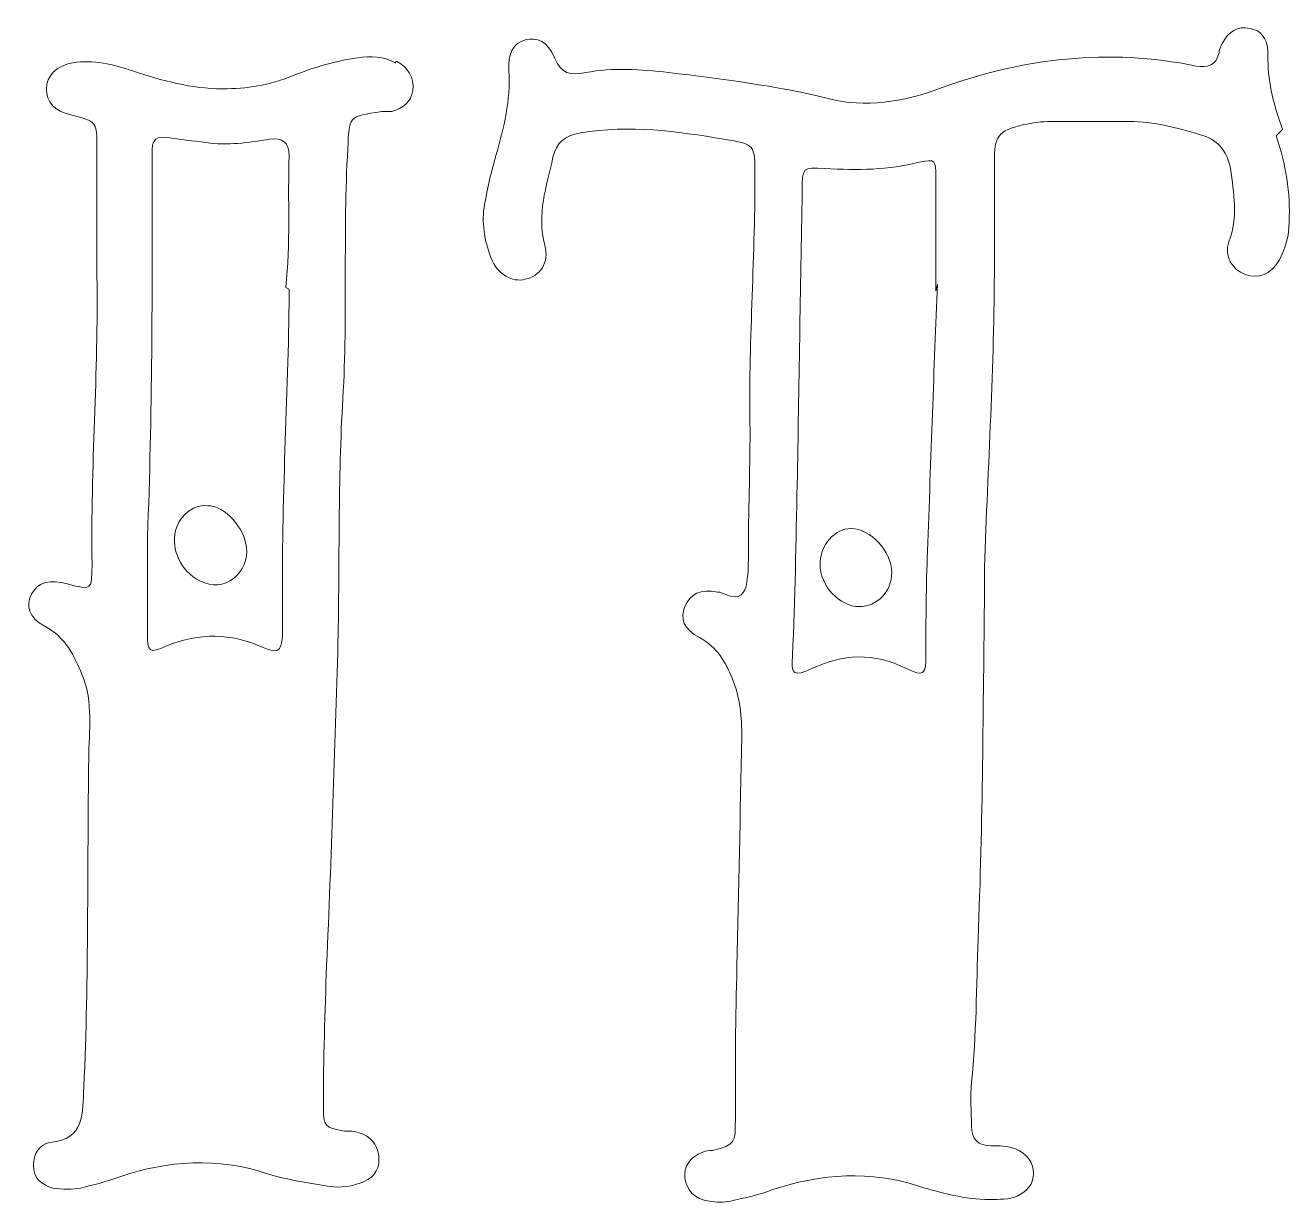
# Model space of a CAD drawing. Header units: inches. Extents: x 66 to 1014, y -940 to -139.
# Drawn here: x 787.7 to 1013.9, y -940.4 to -729.9 of the extents above; entities that cross this region are included whole.
import ezdxf

# ---------------------------------------------------------------- set-up
doc = ezdxf.new("R2010")
doc.units = ezdxf.units.IN
doc.header["$MEASUREMENT"] = 0
doc.layers.add('Layer 1', color=7, linetype='Continuous')

# ---------------------------------------------------------------- blocks, each defined once
blk = doc.blocks.new('block 9')
at = {"layer": 'Layer 1', "lineweight": 0}
for points, knots in [([(854.11, -736.35), (854.11, -736.35), (853.82, -736.64), (853.82, -736.64), (851.78, -735.47), (849.46, -735.47), (847.11, -735.75), (843.05, -736.35), (839.26, -737.5), (835.48, -738.97), (831.4, -740.72), (827.32, -741.29), (822.96, -741.29), (817.42, -741.29), (812.19, -739.83), (806.96, -738.1), (803.46, -736.93), (799.96, -736.06), (796.19, -736.64), (793.26, -737.22), (791.51, -738.97), (791.51, -741.29), (791.51, -743.62), (792.98, -745.37), (795.88, -745.95), (800.55, -747.12), (800.55, -747.12), (800.55, -752.06), (800.55, -752.06), (800.55, -774.77), (800.55, -774.77), (800.84, -791.95), (799.38, -809.12), (799.67, -826.29), (799.67, -830.95), (799.67, -830.95), (795.3, -829.79), (792.11, -828.91), (790.07, -829.49), (788.9, -831.52), (787.74, -833.56), (788.32, -835.89), (791.23, -837.35), (795.01, -839.39), (796.47, -842.6), (797.92, -846.08), (799.96, -851.02), (799.09, -855.99), (799.09, -860.93), (798.8, -880.43), (799.09, -900.24), (798.21, -919.74), (797.92, -924.39), (798.51, -929.04), (792.11, -929.62), (790.36, -929.91), (789.19, -931.66), (789.19, -933.7), (789.19, -936.03), (790.65, -937.2), (792.69, -937.77), (794.44, -938.06), (796.19, -938.06), (797.63, -937.77), (799.96, -937.2), (802.28, -936.62), (804.61, -935.74), (813.36, -932.83), (822.09, -932.25), (830.82, -935.16), (834.61, -936.31), (838.38, -936.91), (842.17, -937.49), (844.21, -937.77), (846.24, -937.49), (848.28, -936.62), (850.32, -935.74), (851.19, -933.99), (850.9, -931.95), (850.61, -929.91), (849.46, -928.47), (847.42, -927.89), (846.53, -927.58), (845.67, -927.58), (844.78, -927.58), (841.3, -927.01), (841.01, -926.72), (841.01, -923.22), (841.01, -914.77), (841.3, -906.33), (841.59, -897.89), (842.46, -878.68), (843.05, -859.47), (843.63, -840.26), (843.92, -825.72), (843.63, -811.16), (844.5, -796.6), (845.38, -781.75), (844.5, -766.91), (845.38, -752.06), (845.67, -746.24), (845.38, -746.24), (851.48, -745.37), (851.48, -745.37), (853.23, -745.37), (853.23, -745.37), (855.26, -744.79), (856.73, -743.62), (857.01, -741.58), (857.3, -739.25), (856.15, -737.5), (854.11, -736.35)], [0, 0, 0, 0, 1, 1, 1, 2, 2, 2, 3, 3, 3, 4, 4, 4, 5, 5, 5, 6, 6, 6, 7, 7, 7, 8, 8, 8, 9, 9, 9, 10, 10, 10, 11, 11, 11, 12, 12, 12, 13, 13, 13, 14, 14, 14, 15, 15, 15, 16, 16, 16, 17, 17, 17, 18, 18, 18, 19, 19, 19, 20, 20, 20, 21, 21, 21, 22, 22, 22, 23, 23, 23, 24, 24, 24, 25, 25, 25, 26, 26, 26, 27, 27, 27, 28, 28, 28, 29, 29, 29, 30, 30, 30, 31, 31, 31, 32, 32, 32, 33, 33, 33, 34, 34, 34, 35, 35, 35, 36, 36, 36, 37, 37, 37, 37]), ([(834.3, -776.81), (834.3, -776.81), (834.9, -777.1), (834.9, -777.1), (834.9, -777.1), (834.9, -779.72), (834.9, -779.72), (834.61, -798.35), (833.44, -816.98), (833.73, -835.6), (833.73, -835.6), (833.73, -839.1), (833.73, -839.1), (833.44, -842.01), (832.86, -842.29), (830.23, -841.14), (824.42, -838.52), (818.88, -838.52), (813.05, -840.85), (809.86, -842.29), (809.57, -842.01), (809.57, -838.52), (809.57, -838.52), (809.57, -821.35), (809.57, -821.35), (810.44, -800.1), (810.44, -777.39), (810.44, -754.68), (810.44, -754.68), (810.44, -752.06), (810.44, -752.06), (810.44, -750.31), (811.32, -749.73), (813.05, -750.02), (815.4, -750.31), (817.73, -750.6), (820.05, -750.91), (823.82, -751.48), (827.61, -750.91), (831.4, -750.31), (833.73, -750.02), (834.9, -750.91), (834.9, -753.23), (834.61, -761.08), (835.19, -768.95), (834.3, -776.81)], [0, 0, 0, 0, 1, 1, 1, 2, 2, 2, 3, 3, 3, 4, 4, 4, 5, 5, 5, 6, 6, 6, 7, 7, 7, 8, 8, 8, 9, 9, 9, 10, 10, 10, 11, 11, 11, 12, 12, 12, 13, 13, 13, 14, 14, 14, 15, 15, 15, 15])]:
    blk.add_open_spline(points, degree=3, knots=knots, dxfattribs=at)
blk = doc.blocks.new('block 10')
at = {"layer": 'Layer 1', "lineweight": 0}
for points, knots in [([(1011.28, -749.73), (1011.28, -749.73), (1012.46, -748.56), (1012.46, -748.56), (1011, -744.5), (1009.84, -740.43), (1009.84, -736.06), (1009.84, -736.06), (1009.84, -734.31), (1009.84, -734.31), (1009.54, -732.27), (1008.67, -730.81), (1006.63, -730.52), (1004.3, -729.95), (1002.84, -731.1), (1001.69, -733.14), (1001.4, -733.72), (1001.09, -734.31), (1001.09, -734.89), (1000.52, -737.22), (999.07, -737.5), (997.03, -737.22), (981.3, -734.02), (966.17, -735.75), (951.03, -741.29), (944.63, -743.62), (937.94, -744.79), (931.25, -743.04), (921.92, -740.72), (912.32, -739.54), (902.71, -738.39), (897.76, -737.79), (892.82, -737.5), (887.86, -738.39), (885.25, -738.97), (883.5, -738.68), (882.34, -735.75), (881.17, -732.85), (879.13, -731.98), (877.09, -732.56), (875.05, -733.14), (873.9, -734.89), (874.19, -738.1), (874.48, -743.33), (873.32, -748.27), (871.86, -753.23), (870.98, -756.14), (870.4, -759.04), (869.82, -761.97), (869.24, -765.16), (869.82, -768.37), (870.98, -771.56), (872.15, -774.48), (874.76, -775.93), (877.09, -775.35), (879.73, -774.77), (881.46, -772.45), (880.59, -769.24), (879.13, -763.72), (880.88, -758.75), (882.05, -753.52), (882.63, -750.91), (884.09, -749.73), (887, -749.16), (895.73, -747.7), (904.17, -748.87), (912.61, -750.31), (918.15, -751.2), (918.15, -751.2), (918.15, -757), (918.15, -772.16), (916.98, -787.29), (917.27, -802.43), (917.27, -809.7), (916.98, -816.98), (916.98, -824.25), (916.98, -826), (916.98, -827.75), (916.69, -829.49), (916.4, -831.52), (915.52, -832.7), (913.19, -831.81), (912.61, -831.52), (912.03, -831.24), (911.44, -831.24), (908.53, -830.66), (906.5, -831.52), (905.63, -833.85), (904.75, -835.89), (905.34, -837.93), (908.25, -839.39), (911.44, -841.14), (912.9, -843.75), (914.07, -846.66), (915.52, -850.16), (915.8, -853.66), (915.8, -857.14), (915.52, -870.83), (915.23, -884.51), (914.94, -898.2), (914.65, -907.22), (914.65, -916.24), (914.65, -925.26), (914.65, -929.91), (914.65, -929.91), (910.57, -931.08), (910, -931.08), (909.4, -931.08), (908.82, -931.37), (906.5, -932.25), (905.34, -933.99), (905.63, -936.03), (905.92, -938.06), (907.38, -939.81), (910, -940.1), (911.15, -940.39), (912.61, -940.39), (913.78, -940.1), (916.4, -939.52), (919.01, -938.95), (921.34, -938.06), (930.07, -935.16), (938.8, -934.58), (947.53, -937.49), (951.61, -938.66), (955.69, -939.81), (960.05, -939.81), (961.8, -939.81), (963.55, -939.81), (965.01, -939.24), (966.75, -938.35), (967.92, -937.2), (967.92, -935.16), (967.92, -933.12), (966.75, -931.66), (964.71, -930.79), (963.26, -930.22), (961.8, -930.22), (960.34, -930.22), (958.02, -930.22), (956.86, -929.04), (956.86, -926.72), (956.86, -924.1), (956.57, -921.49), (956.86, -918.85), (957.73, -910.41), (957.73, -901.68), (958.02, -893.24), (958.9, -872.58), (958.9, -851.91), (959.19, -831.24), (959.19, -831.24), (959.19, -826.87), (959.19, -826.87), (959.76, -808.83), (960.94, -790.77), (960.94, -772.73), (960.94, -772.73), (960.94, -754.39), (960.94, -754.39), (960.94, -749.73), (961.52, -748.87), (966.17, -747.7), (967.63, -747.41), (969.38, -747.12), (971.11, -747.12), (971.11, -747.12), (985.09, -747.12), (985.09, -747.12), (989.46, -747.12), (993.53, -748.27), (997.61, -749.45), (1000.8, -750.31), (1002.55, -752.35), (1003.13, -755.56), (1003.73, -759.93), (1004.59, -764.29), (1002.84, -768.66), (1001.98, -771.27), (1003.44, -773.6), (1005.76, -774.48), (1008.09, -775.35), (1010.42, -774.48), (1011.88, -771.85), (1013.03, -769.81), (1013.61, -767.49), (1013.61, -765.16), (1013.9, -759.93), (1013.03, -754.68), (1011.28, -749.73)], [0, 0, 0, 0, 1, 1, 1, 2, 2, 2, 3, 3, 3, 4, 4, 4, 5, 5, 5, 6, 6, 6, 7, 7, 7, 8, 8, 8, 9, 9, 9, 10, 10, 10, 11, 11, 11, 12, 12, 12, 13, 13, 13, 14, 14, 14, 15, 15, 15, 16, 16, 16, 17, 17, 17, 18, 18, 18, 19, 19, 19, 20, 20, 20, 21, 21, 21, 22, 22, 22, 23, 23, 23, 24, 24, 24, 25, 25, 25, 26, 26, 26, 27, 27, 27, 28, 28, 28, 29, 29, 29, 30, 30, 30, 31, 31, 31, 32, 32, 32, 33, 33, 33, 34, 34, 34, 35, 35, 35, 36, 36, 36, 37, 37, 37, 38, 38, 38, 39, 39, 39, 40, 40, 40, 41, 41, 41, 42, 42, 42, 43, 43, 43, 44, 44, 44, 45, 45, 45, 46, 46, 46, 47, 47, 47, 48, 48, 48, 49, 49, 49, 50, 50, 50, 51, 51, 51, 52, 52, 52, 53, 53, 53, 54, 54, 54, 55, 55, 55, 56, 56, 56, 57, 57, 57, 58, 58, 58, 59, 59, 59, 60, 60, 60, 61, 61, 61, 62, 62, 62, 63, 63, 63, 63]), ([(949, -823.97), (948.71, -830.08), (948.71, -836.2), (948.71, -842.29), (948.71, -846.08), (948.42, -846.37), (945.21, -844.93), (939.4, -842.01), (933.86, -842.29), (928.32, -844.93), (925.13, -846.37), (924.55, -846.08), (924.84, -842.6), (925.42, -832.41), (925.42, -822.22), (925.71, -812.02), (926, -794.56), (926.28, -777.1), (926.59, -759.64), (926.59, -755.27), (926.59, -755.27), (930.65, -755.56), (936.48, -755.85), (942.01, -755.85), (947.53, -754.39), (950.46, -753.81), (950.46, -754.1), (950.46, -757), (950.46, -757), (950.46, -777.39), (950.46, -777.39), (950.46, -777.39), (950.75, -776.22), (950.75, -776.22), (950.17, -790.77), (949.57, -807.37), (949, -823.97)], [0, 0, 0, 0, 1, 1, 1, 2, 2, 2, 3, 3, 3, 4, 4, 4, 5, 5, 5, 6, 6, 6, 7, 7, 7, 8, 8, 8, 9, 9, 9, 10, 10, 10, 11, 11, 11, 12, 12, 12, 12])]:
    blk.add_open_spline(points, degree=3, knots=knots, dxfattribs=at)
blk = doc.blocks.new('block 4')
at = {"layer": 'Layer 1', "lineweight": 0}
for points, knots in [([(820.92, -815.81), (820.92, -815.81), (820.34, -815.81), (820.34, -815.81), (818.01, -815.52), (815.69, -817.27), (814.8, -819.6), (813.65, -823.08), (815.09, -826.87), (818.3, -828.91), (820.34, -830.08), (822.38, -830.37), (824.42, -829.2), (826.17, -828.04), (827.32, -826.29), (827.32, -823.97), (827.32, -820.47), (824.13, -816.39), (820.92, -815.81)], [0, 0, 0, 0, 1, 1, 1, 2, 2, 2, 3, 3, 3, 4, 4, 4, 5, 5, 5, 6, 6, 6, 6]), ([(820.92, -815.81), (820.92, -815.81), (820.34, -815.81), (820.34, -815.81), (818.01, -815.52), (815.69, -817.27), (814.8, -819.6), (813.65, -823.08), (815.09, -826.87), (818.3, -828.91), (820.34, -830.08), (822.38, -830.37), (824.42, -829.2), (826.17, -828.04), (827.32, -826.29), (827.32, -823.97), (827.32, -820.47), (824.13, -816.39), (820.92, -815.81)], [0, 0, 0, 0, 1, 1, 1, 2, 2, 2, 3, 3, 3, 4, 4, 4, 5, 5, 5, 6, 6, 6, 6]), ([(820.92, -815.81), (820.92, -815.81), (820.34, -815.81), (820.34, -815.81), (818.01, -815.52), (815.69, -817.27), (814.8, -819.6), (813.65, -823.08), (815.09, -826.87), (818.3, -828.91), (820.34, -830.08), (822.38, -830.37), (824.42, -829.2), (826.17, -828.04), (827.32, -826.29), (827.32, -823.97), (827.32, -820.47), (824.13, -816.39), (820.92, -815.81)], [0, 0, 0, 0, 1, 1, 1, 2, 2, 2, 3, 3, 3, 4, 4, 4, 5, 5, 5, 6, 6, 6, 6]), ([(820.92, -815.81), (820.92, -815.81), (820.34, -815.81), (820.34, -815.81), (818.01, -815.52), (815.69, -817.27), (814.8, -819.6), (813.65, -823.08), (815.09, -826.87), (818.3, -828.91), (820.34, -830.08), (822.38, -830.37), (824.42, -829.2), (826.17, -828.04), (827.32, -826.29), (827.32, -823.97), (827.32, -820.47), (824.13, -816.39), (820.92, -815.81)], [0, 0, 0, 0, 1, 1, 1, 2, 2, 2, 3, 3, 3, 4, 4, 4, 5, 5, 5, 6, 6, 6, 6]), ([(820.92, -815.81), (820.92, -815.81), (820.34, -815.81), (820.34, -815.81), (818.01, -815.52), (815.69, -817.27), (814.8, -819.6), (813.65, -823.08), (815.09, -826.87), (818.3, -828.91), (820.34, -830.08), (822.38, -830.37), (824.42, -829.2), (826.17, -828.04), (827.32, -826.29), (827.32, -823.97), (827.32, -820.47), (824.13, -816.39), (820.92, -815.81)], [0, 0, 0, 0, 1, 1, 1, 2, 2, 2, 3, 3, 3, 4, 4, 4, 5, 5, 5, 6, 6, 6, 6]), ([(820.92, -815.81), (820.92, -815.81), (820.34, -815.81), (820.34, -815.81), (818.01, -815.52), (815.69, -817.27), (814.8, -819.6), (813.65, -823.08), (815.09, -826.87), (818.3, -828.91), (820.34, -830.08), (822.38, -830.37), (824.42, -829.2), (826.17, -828.04), (827.32, -826.29), (827.32, -823.97), (827.32, -820.47), (824.13, -816.39), (820.92, -815.81)], [0, 0, 0, 0, 1, 1, 1, 2, 2, 2, 3, 3, 3, 4, 4, 4, 5, 5, 5, 6, 6, 6, 6]), ([(820.92, -815.81), (820.92, -815.81), (820.34, -815.81), (820.34, -815.81), (818.01, -815.52), (815.69, -817.27), (814.8, -819.6), (813.65, -823.08), (815.09, -826.87), (818.3, -828.91), (820.34, -830.08), (822.38, -830.37), (824.42, -829.2), (826.17, -828.04), (827.32, -826.29), (827.32, -823.97), (827.32, -820.47), (824.13, -816.39), (820.92, -815.81)], [0, 0, 0, 0, 1, 1, 1, 2, 2, 2, 3, 3, 3, 4, 4, 4, 5, 5, 5, 6, 6, 6, 6]), ([(820.92, -815.81), (820.92, -815.81), (820.34, -815.81), (820.34, -815.81), (818.01, -815.52), (815.69, -817.27), (814.8, -819.6), (813.65, -823.08), (815.09, -826.87), (818.3, -828.91), (820.34, -830.08), (822.38, -830.37), (824.42, -829.2), (826.17, -828.04), (827.32, -826.29), (827.32, -823.97), (827.32, -820.47), (824.13, -816.39), (820.92, -815.81)], [0, 0, 0, 0, 1, 1, 1, 2, 2, 2, 3, 3, 3, 4, 4, 4, 5, 5, 5, 6, 6, 6, 6]), ([(820.92, -815.81), (820.92, -815.81), (820.34, -815.81), (820.34, -815.81), (818.01, -815.52), (815.69, -817.27), (814.8, -819.6), (813.65, -823.08), (815.09, -826.87), (818.3, -828.91), (820.34, -830.08), (822.38, -830.37), (824.42, -829.2), (826.17, -828.04), (827.32, -826.29), (827.32, -823.97), (827.32, -820.47), (824.13, -816.39), (820.92, -815.81)], [0, 0, 0, 0, 1, 1, 1, 2, 2, 2, 3, 3, 3, 4, 4, 4, 5, 5, 5, 6, 6, 6, 6]), ([(820.92, -815.81), (820.92, -815.81), (820.34, -815.81), (820.34, -815.81), (818.01, -815.52), (815.69, -817.27), (814.8, -819.6), (813.65, -823.08), (815.09, -826.87), (818.3, -828.91), (820.34, -830.08), (822.38, -830.37), (824.42, -829.2), (826.17, -828.04), (827.32, -826.29), (827.32, -823.97), (827.32, -820.47), (824.13, -816.39), (820.92, -815.81)], [0, 0, 0, 0, 1, 1, 1, 2, 2, 2, 3, 3, 3, 4, 4, 4, 5, 5, 5, 6, 6, 6, 6]), ([(820.92, -815.81), (820.92, -815.81), (820.34, -815.81), (820.34, -815.81), (818.01, -815.52), (815.69, -817.27), (814.8, -819.6), (813.65, -823.08), (815.09, -826.87), (818.3, -828.91), (820.34, -830.08), (822.38, -830.37), (824.42, -829.2), (826.17, -828.04), (827.32, -826.29), (827.32, -823.97), (827.32, -820.47), (824.13, -816.39), (820.92, -815.81)], [0, 0, 0, 0, 1, 1, 1, 2, 2, 2, 3, 3, 3, 4, 4, 4, 5, 5, 5, 6, 6, 6, 6]), ([(820.92, -815.81), (820.92, -815.81), (820.34, -815.81), (820.34, -815.81), (818.01, -815.52), (815.69, -817.27), (814.8, -819.6), (813.65, -823.08), (815.09, -826.87), (818.3, -828.91), (820.34, -830.08), (822.38, -830.37), (824.42, -829.2), (826.17, -828.04), (827.32, -826.29), (827.32, -823.97), (827.32, -820.47), (824.13, -816.39), (820.92, -815.81)], [0, 0, 0, 0, 1, 1, 1, 2, 2, 2, 3, 3, 3, 4, 4, 4, 5, 5, 5, 6, 6, 6, 6]), ([(820.92, -815.81), (820.92, -815.81), (820.34, -815.81), (820.34, -815.81), (818.01, -815.52), (815.69, -817.27), (814.8, -819.6), (813.65, -823.08), (815.09, -826.87), (818.3, -828.91), (820.34, -830.08), (822.38, -830.37), (824.42, -829.2), (826.17, -828.04), (827.32, -826.29), (827.32, -823.97), (827.32, -820.47), (824.13, -816.39), (820.92, -815.81)], [0, 0, 0, 0, 1, 1, 1, 2, 2, 2, 3, 3, 3, 4, 4, 4, 5, 5, 5, 6, 6, 6, 6]), ([(820.92, -815.81), (820.92, -815.81), (820.34, -815.81), (820.34, -815.81), (818.01, -815.52), (815.69, -817.27), (814.8, -819.6), (813.65, -823.08), (815.09, -826.87), (818.3, -828.91), (820.34, -830.08), (822.38, -830.37), (824.42, -829.2), (826.17, -828.04), (827.32, -826.29), (827.32, -823.97), (827.32, -820.47), (824.13, -816.39), (820.92, -815.81)], [0, 0, 0, 0, 1, 1, 1, 2, 2, 2, 3, 3, 3, 4, 4, 4, 5, 5, 5, 6, 6, 6, 6]), ([(820.92, -815.81), (820.92, -815.81), (820.34, -815.81), (820.34, -815.81), (818.01, -815.52), (815.69, -817.27), (814.8, -819.6), (813.65, -823.08), (815.09, -826.87), (818.3, -828.91), (820.34, -830.08), (822.38, -830.37), (824.42, -829.2), (826.17, -828.04), (827.32, -826.29), (827.32, -823.97), (827.32, -820.47), (824.13, -816.39), (820.92, -815.81)], [0, 0, 0, 0, 1, 1, 1, 2, 2, 2, 3, 3, 3, 4, 4, 4, 5, 5, 5, 6, 6, 6, 6]), ([(935.32, -819.89), (932.4, -819.89), (929.78, -822.79), (929.78, -826.29), (929.78, -830.08), (933.28, -833.85), (936.77, -833.85), (939.98, -833.85), (942.59, -831.24), (942.59, -827.75), (942.59, -823.97), (938.8, -819.89), (935.32, -819.89)], [0, 0, 0, 0, 1, 1, 1, 2, 2, 2, 3, 3, 3, 4, 4, 4, 4]), ([(935.32, -819.89), (932.4, -819.89), (929.78, -822.79), (929.78, -826.29), (929.78, -830.08), (933.28, -833.85), (936.77, -833.85), (939.98, -833.85), (942.59, -831.24), (942.59, -827.75), (942.59, -823.97), (938.8, -819.89), (935.32, -819.89)], [0, 0, 0, 0, 1, 1, 1, 2, 2, 2, 3, 3, 3, 4, 4, 4, 4]), ([(935.32, -819.89), (932.4, -819.89), (929.78, -822.79), (929.78, -826.29), (929.78, -830.08), (933.28, -833.85), (936.77, -833.85), (939.98, -833.85), (942.59, -831.24), (942.59, -827.75), (942.59, -823.97), (938.8, -819.89), (935.32, -819.89)], [0, 0, 0, 0, 1, 1, 1, 2, 2, 2, 3, 3, 3, 4, 4, 4, 4]), ([(935.32, -819.89), (932.4, -819.89), (929.78, -822.79), (929.78, -826.29), (929.78, -830.08), (933.28, -833.85), (936.77, -833.85), (939.98, -833.85), (942.59, -831.24), (942.59, -827.75), (942.59, -823.97), (938.8, -819.89), (935.32, -819.89)], [0, 0, 0, 0, 1, 1, 1, 2, 2, 2, 3, 3, 3, 4, 4, 4, 4]), ([(935.32, -819.89), (932.4, -819.89), (929.78, -822.79), (929.78, -826.29), (929.78, -830.08), (933.28, -833.85), (936.77, -833.85), (939.98, -833.85), (942.59, -831.24), (942.59, -827.75), (942.59, -823.97), (938.8, -819.89), (935.32, -819.89)], [0, 0, 0, 0, 1, 1, 1, 2, 2, 2, 3, 3, 3, 4, 4, 4, 4]), ([(935.32, -819.89), (932.4, -819.89), (929.78, -822.79), (929.78, -826.29), (929.78, -830.08), (933.28, -833.85), (936.77, -833.85), (939.98, -833.85), (942.59, -831.24), (942.59, -827.75), (942.59, -823.97), (938.8, -819.89), (935.32, -819.89)], [0, 0, 0, 0, 1, 1, 1, 2, 2, 2, 3, 3, 3, 4, 4, 4, 4]), ([(935.32, -819.89), (932.4, -819.89), (929.78, -822.79), (929.78, -826.29), (929.78, -830.08), (933.28, -833.85), (936.77, -833.85), (939.98, -833.85), (942.59, -831.24), (942.59, -827.75), (942.59, -823.97), (938.8, -819.89), (935.32, -819.89)], [0, 0, 0, 0, 1, 1, 1, 2, 2, 2, 3, 3, 3, 4, 4, 4, 4]), ([(935.32, -819.89), (932.4, -819.89), (929.78, -822.79), (929.78, -826.29), (929.78, -830.08), (933.28, -833.85), (936.77, -833.85), (939.98, -833.85), (942.59, -831.24), (942.59, -827.75), (942.59, -823.97), (938.8, -819.89), (935.32, -819.89)], [0, 0, 0, 0, 1, 1, 1, 2, 2, 2, 3, 3, 3, 4, 4, 4, 4]), ([(935.32, -819.89), (932.4, -819.89), (929.78, -822.79), (929.78, -826.29), (929.78, -830.08), (933.28, -833.85), (936.77, -833.85), (939.98, -833.85), (942.59, -831.24), (942.59, -827.75), (942.59, -823.97), (938.8, -819.89), (935.32, -819.89)], [0, 0, 0, 0, 1, 1, 1, 2, 2, 2, 3, 3, 3, 4, 4, 4, 4]), ([(935.32, -819.89), (932.4, -819.89), (929.78, -822.79), (929.78, -826.29), (929.78, -830.08), (933.28, -833.85), (936.77, -833.85), (939.98, -833.85), (942.59, -831.24), (942.59, -827.75), (942.59, -823.97), (938.8, -819.89), (935.32, -819.89)], [0, 0, 0, 0, 1, 1, 1, 2, 2, 2, 3, 3, 3, 4, 4, 4, 4]), ([(935.32, -819.89), (932.4, -819.89), (929.78, -822.79), (929.78, -826.29), (929.78, -830.08), (933.28, -833.85), (936.77, -833.85), (939.98, -833.85), (942.59, -831.24), (942.59, -827.75), (942.59, -823.97), (938.8, -819.89), (935.32, -819.89)], [0, 0, 0, 0, 1, 1, 1, 2, 2, 2, 3, 3, 3, 4, 4, 4, 4]), ([(935.32, -819.89), (932.4, -819.89), (929.78, -822.79), (929.78, -826.29), (929.78, -830.08), (933.28, -833.85), (936.77, -833.85), (939.98, -833.85), (942.59, -831.24), (942.59, -827.75), (942.59, -823.97), (938.8, -819.89), (935.32, -819.89)], [0, 0, 0, 0, 1, 1, 1, 2, 2, 2, 3, 3, 3, 4, 4, 4, 4]), ([(935.32, -819.89), (932.4, -819.89), (929.78, -822.79), (929.78, -826.29), (929.78, -830.08), (933.28, -833.85), (936.77, -833.85), (939.98, -833.85), (942.59, -831.24), (942.59, -827.75), (942.59, -823.97), (938.8, -819.89), (935.32, -819.89)], [0, 0, 0, 0, 1, 1, 1, 2, 2, 2, 3, 3, 3, 4, 4, 4, 4]), ([(935.32, -819.89), (932.4, -819.89), (929.78, -822.79), (929.78, -826.29), (929.78, -830.08), (933.28, -833.85), (936.77, -833.85), (939.98, -833.85), (942.59, -831.24), (942.59, -827.75), (942.59, -823.97), (938.8, -819.89), (935.32, -819.89)], [0, 0, 0, 0, 1, 1, 1, 2, 2, 2, 3, 3, 3, 4, 4, 4, 4]), ([(935.32, -819.89), (932.4, -819.89), (929.78, -822.79), (929.78, -826.29), (929.78, -830.08), (933.28, -833.85), (936.77, -833.85), (939.98, -833.85), (942.59, -831.24), (942.59, -827.75), (942.59, -823.97), (938.8, -819.89), (935.32, -819.89)], [0, 0, 0, 0, 1, 1, 1, 2, 2, 2, 3, 3, 3, 4, 4, 4, 4])]:
    blk.add_open_spline(points, degree=3, knots=knots, dxfattribs=at)
at = {"layer": 'Layer 1'}
for name in ['block 10', 'block 9']:
    blk.add_blockref(name, (0, 0), dxfattribs=at)
blk = doc.blocks.new('block 2')
at = {"layer": 'Layer 1'}
blk.add_blockref('block 4', (0, 0), dxfattribs=at)

msp = doc.modelspace()

# ---------------------------------------------------------------- block references
at = {"layer": 'Layer 1'}
msp.add_blockref('block 2', (0, 0), dxfattribs=at)

doc.saveas('drawing.dxf')
